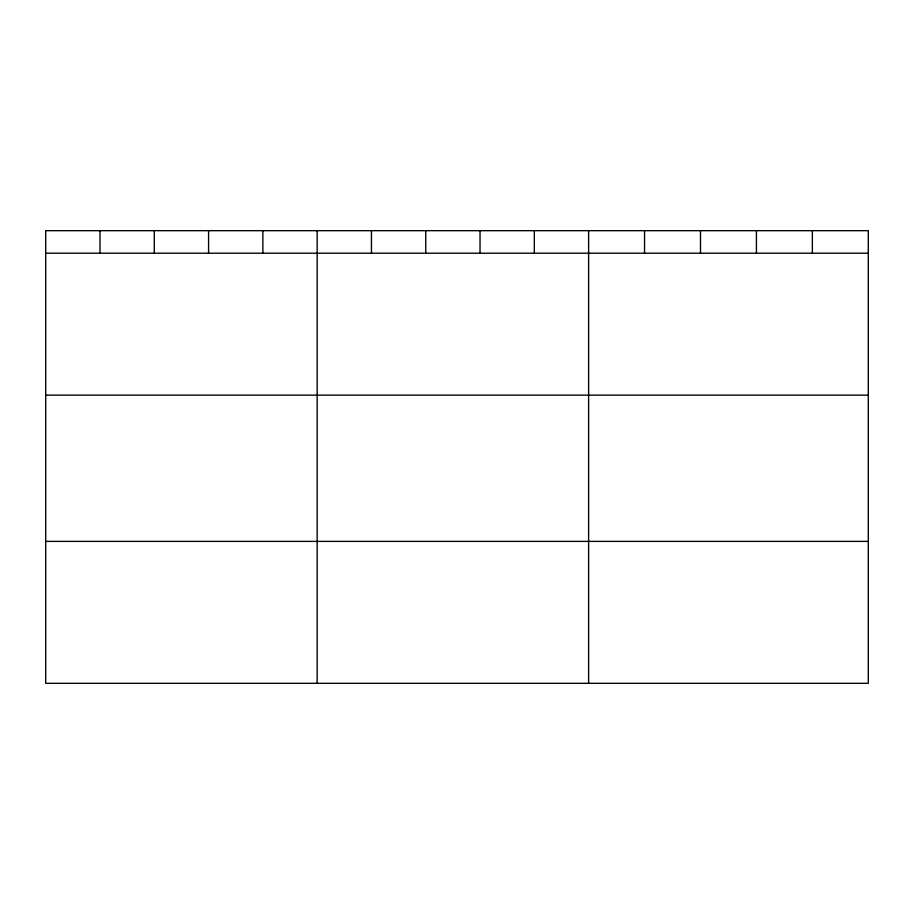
<?xml version="1.0" encoding="UTF-8"?>
<svg xmlns="http://www.w3.org/2000/svg" width="914" height="914" viewBox="0 0 914 914"><rect width="100%" height="100%" fill="white"/><g stroke="black" fill="none" stroke-linecap="round" stroke-linejoin="round"><path stroke-width="1.37" d="M868.3 395.145L868.3 230.682L45.7 230.682L45.7 683.318L868.3 683.318L868.3 395.145L45.7 395.145M45.7 253.212L868.3 253.212M45.7 541.385L868.3 541.385M812.363 230.682L812.363 253.212M756.426 230.682L756.426 253.212M700.49 230.682L700.49 253.212M644.553 230.682L644.553 253.212M588.616 230.682L588.616 683.318M534.324 230.682L534.324 253.212M480.033 230.682L480.033 253.212M425.741 230.682L425.741 253.212M371.45 230.682L371.45 253.212M317.158 230.682L317.158 683.318M262.866 230.682L262.866 253.212M208.575 230.682L208.575 253.212M154.283 230.682L154.283 253.212M99.992 230.682L99.992 253.212"/></g></svg>
